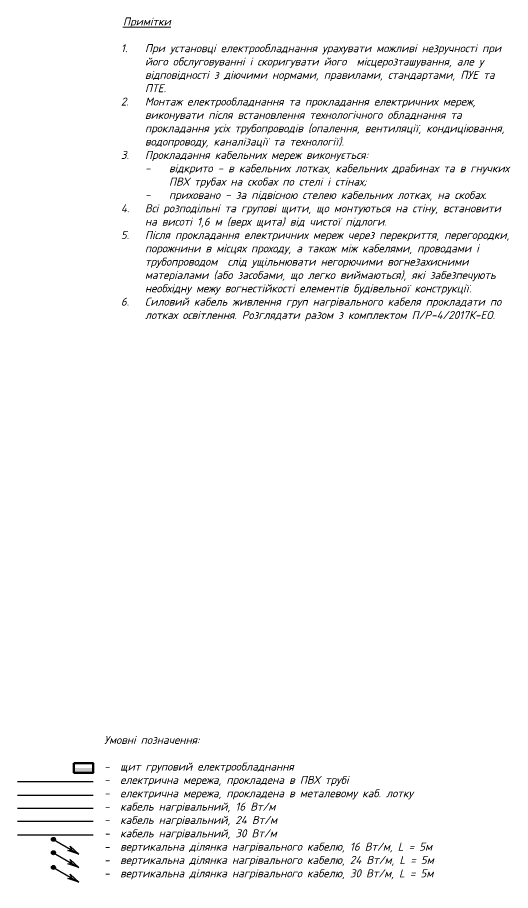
# Model space of a CAD drawing. Header units: millimetres. Extents: x 128978 to 991105, y 88203 to 186654.
# Drawn here: x 287256 to 302638, y 106367 to 133640 of the extents above; entities that cross this region are included whole.
import ezdxf

# ---------------------------------------------------------------- set-up
doc = ezdxf.new("R2010")
doc.units = ezdxf.units.MM
for name, color, linetype, lineweight in [('E_В лотку', 5, 'Kabl_in_Lotok', 30), ('E_Розп. мережі', 5, 'Continuous', 30), ('E_Щити', 1, 'Continuous', 50), ('Кабельний обігрів труб', 220, 'Continuous', 30)]:
    doc.layers.add(name, color=color, linetype=linetype, lineweight=lineweight)
doc.styles.add('GOST 2.304', font='isocpeui.ttf')
doc.linetypes.add('Kabl_in_Lotok', pattern='A,10,[130,ltypeshp.shx,S=1,R=0,X=0,Y=0],1,[130,ltypeshp.shx,S=1,R=90,X=0,Y=-1],1,[130,ltypeshp.shx,S=1,R=0,X=0,Y=0],10', length=22)

# ---------------------------------------------------------------- blocks, each defined once
blk = doc.blocks.new('*U3')
at = {"lineweight": 40}
h = blk.add_hatch(color=0, dxfattribs=at)
h.dxf.hatch_style = 1
h.paths.add_polyline_path([(300, 150), (-300, 150), (-300, 0), (300, 0)])
at = {"color": 0}
blk.add_lwpolyline([(-300, 300), (300, 300), (300, 0), (-300, 0)], close=True, dxfattribs=at)
blk = doc.blocks.new('*U188')
at = {"lineweight": -2}
h = blk.add_hatch(color=0, dxfattribs=at)
edge = h.paths.add_edge_path()
edge.add_arc((0.07, 0), 1.28, 0, 360)
h = blk.add_hatch(color=0, dxfattribs=at)
h.paths.add_polyline_path([(8.88, -16.13), (4.02, -10.62), (6.45, -11.65)])
h.paths.add_polyline_path([(8.88, -16.13), (6.45, -11.65), (6.9, -9.05)])
at = {"color": 0, "lineweight": -2}
for p, q in [((0.11, 0), (8.88, -16.13)), ((8.88, -16.13), (4.02, -10.62)), ((4.02, -10.62), (6.45, -11.65)), ((6.45, -11.65), (6.9, -9.05)), ((8.88, -16.13), (6.9, -9.05))]:
    blk.add_line(p, q, dxfattribs=at)
blk.add_circle((0.11, 0), 1.24, dxfattribs=at)

msp = doc.modelspace()

# ---------------------------------------------------------------- linework, layer by layer
at = {"layer": 'E_В лотку', "ltscale": 80}
msp.add_lwpolyline([(287255.5, 109344.9), (289621.1, 109344.9)], dxfattribs=at)
at = {"layer": 'E_Розп. мережі', "ltscale": 100}
msp.add_lwpolyline([(287255.5, 109772.7), (289621.1, 109772.7)], dxfattribs=at)
at = {"layer": 'Кабельний обігрів труб'}
msp.add_lwpolyline([(287255.5, 108937.2), (289621.1, 108937.2)], dxfattribs=at)
at = {"layer": 'Кабельний обігрів труб', "color": 40}
msp.add_lwpolyline([(287255.5, 108529.4), (289621.1, 108529.4)], dxfattribs=at)
at = {"layer": 'Кабельний обігрів труб', "color": 70}
msp.add_lwpolyline([(287255.5, 108109.5), (289621.1, 108109.5)], dxfattribs=at)

# ---------------------------------------------------------------- block references
at = {"layer": 'E_Щити'}
msp.add_blockref('*U3', (289318.3, 110045.6), dxfattribs=at)
at = {"layer": 'Кабельний обігрів труб', "ltscale": 100, "xscale": 50.00000000000003, "yscale": 50.00000000000003, "zscale": 50.00000000000003, "rotation": 31.45695067393651}
msp.add_blockref('*U188', (288373.3, 107963.5), dxfattribs=at)
at = {"layer": 'Кабельний обігрів труб', "color": 40, "ltscale": 100, "xscale": 50.00000000000002, "yscale": 50.00000000000002, "zscale": 50.00000000000002, "rotation": 31.45695067393862}
msp.add_blockref('*U188', (288373.3, 107546), dxfattribs=at)
at = {"layer": 'Кабельний обігрів труб', "color": 70, "ltscale": 100, "xscale": 50.00000000000003, "yscale": 50.00000000000003, "zscale": 50.00000000000003, "rotation": 31.45695067394399}
msp.add_blockref('*U188', (288373.3, 107086.6), dxfattribs=at)

# ---------------------------------------------------------------- texts
at = {"color": 7, "lineweight": 15, "char_height": 250, "attachment_point": 1, "style": 'GOST 2.304'}
for s, insert, width in [('\\pi63.6875;{\\LПримітки\\P\\pi0;}\\P\\pi-750,l750,t750;1.^IПри установці електрообладнання урахувати можливі незручності при його обслуговуванні і скоригувати його  місцерозташування, але у відповідності з діючими нормами, правилами, стандартами, ПУЕ та ПТЕ.\\P2.^IМонтаж електрообладнання та прокладання електричних мереж, виконувати після встановлення технологічного обладнання та прокладання усіх трубопроводів (опалення, вентиляції, кондиціювання, водопроводу, каналізації та технології){\\fISOCPEUR|b0|i1|c238|p34;.\\P}3.^IПрокладання кабельних мереж виконується:\\P\\pl1500,t1500;-^Iвідкрито - в кабельних лотках, кабельних драбинах та в гнучких ПВХ трубах на скобах по стелі і стінах;\\P-^Iприховано - за підвісною стелею кабельних лотках, на скобах.\\P\\pl750,t750;4.^IВсі розподільні та групові щити, що монтуються на стіну, встановити на висоті 1,6 м (верх щита) від чистої підлоги.\\P5.^IПісля прокладання електричних мереж через перекриття, перегородки, порожнини в місцях проходу, а також між кабелями, проводами і трубопроводом  слід ущільнювати негорючими вогнезахисними матеріалами (або засобами, що легко виймаються), які забезпечують необхідну межу вогнестійкості елементів будівельної конструкції.\\P6.^IСиловий кабель живлення груп нагрівального кабеля прокладати по лотках освітлення. Розглядати разом з комплектом {\\C256;П/Р-4/2017К-ЕО}.', (290482.1, 133638.6), 12232.662), ('\\pt500;{\\C256;Умовні позначення:\\P\\P-^Iщит груповий електрообладнання\\P-^Iелектрична мережа, прокладена в ПВХ трубі\\P-^Iелектрична мережа, прокладена в металевому каб. лотку\\P-^Iкабель нагрівальний, 16 Вт/м\\P-^Iкабель нагрівальний, 24 Вт/м\\P-^Iкабель нагрівальний, 30 Вт/м\\P-^Iвертикальна ділянка нагрівального кабелю, 16 Вт/м, L = 5м\\P-^Iвертикальна ділянка нагрівального кабелю, 24 Вт/м, L = 5м\\P-^Iвертикальна ділянка нагрівального кабелю, 30 Вт/м, L = 5м}', (289958.6, 111197.6), 18030.568)]:
    msp.add_mtext(s, dxfattribs=dict(at, insert=insert, width=width))

doc.saveas('drawing.dxf')
